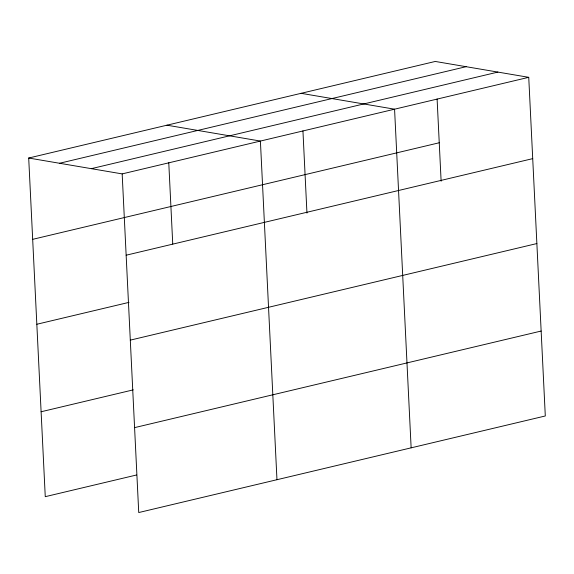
<?xml version="1.0" encoding="UTF-8"?>
<svg xmlns="http://www.w3.org/2000/svg" width="574" height="574" viewBox="0 0 574 574"><rect width="100%" height="100%" fill="white"/><g stroke="black" fill="none" stroke-linecap="round" stroke-linejoin="round"><path stroke-width="0.86" d="M28.7 158.029L435.264 61.454L528.74 77.325L545.3 415.971L138.736 512.546L122.169 173.9L28.7 158.029L45.26 496.675L136.547 474.992M59.545 163.267L466.11 66.692M91.323 168.663L497.895 72.087M122.169 173.9L528.74 77.325M32.675 239.336L439.246 142.761M126.151 255.208L532.715 158.632M36.829 324.26L128.985 302.369M130.298 340.131L536.869 243.555M41.113 411.759L133.261 389.868M134.581 427.63L541.146 331.047M301.099 93.325L394.568 109.189L411.135 447.842M166.934 125.197L260.402 141.06L276.969 479.713M437.101 98.979L441.126 181.197M302.936 130.85L306.954 213.069M168.77 162.722L172.745 244.05"/></g></svg>
